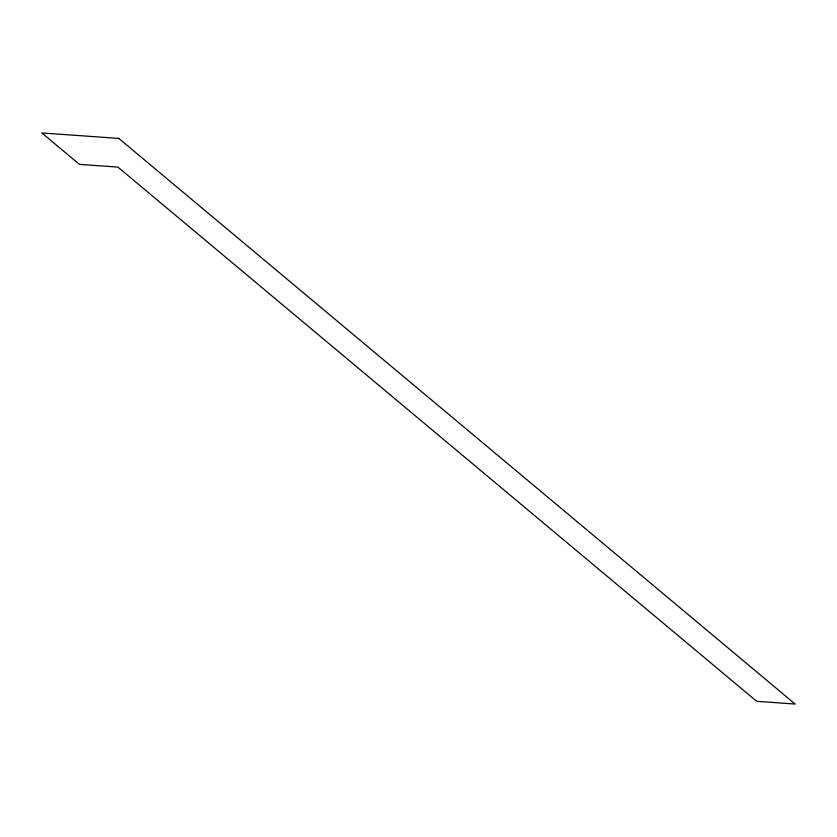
<?xml version="1.0" encoding="UTF-8"?>
<svg xmlns="http://www.w3.org/2000/svg" width="837" height="837" viewBox="0 0 837 837"><rect width="100%" height="100%" fill="white"/><g stroke="black" fill="none" stroke-linecap="round" stroke-linejoin="round"><path stroke-width="1.26" d="M118.77 138.408L41.85 132.947L79.431 164.366L117.891 167.097L756.69 701.322L795.15 704.053L118.77 138.408"/></g></svg>
